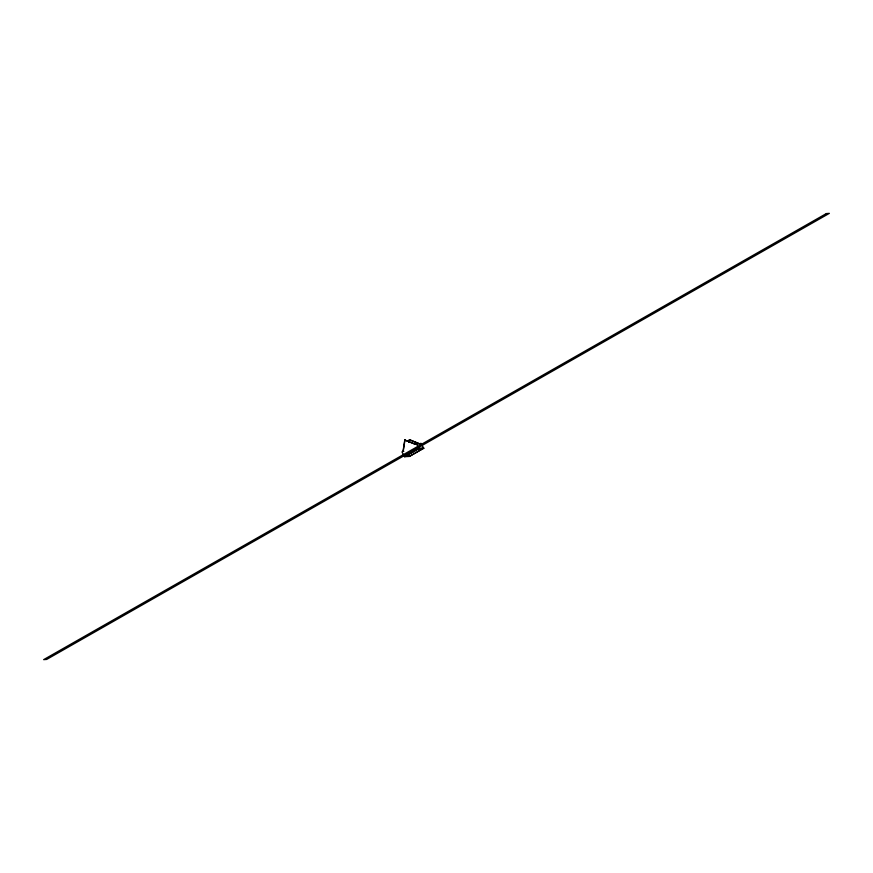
<?xml version="1.0" encoding="UTF-8"?>
<svg xmlns="http://www.w3.org/2000/svg" width="873" height="873" viewBox="0 0 873 873"><rect width="100%" height="100%" fill="white"/><g stroke="black" fill="none" stroke-linecap="round" stroke-linejoin="round"><path stroke-width="1.31" d="M404.603 456.677L409.372 456.448L423.689 448.155L418.975 448.482L404.657 456.786L401.962 451.941L403.042 451.33L404.777 440.025L415.515 444.302M403.206 451.319L404.941 440.014M408.935 442.218L409.481 439.697L420.055 443.986L421.037 443.429L423.743 448.264L409.372 456.448M409.099 442.207L409.481 439.697M404.777 440.025L415.352 444.313L421.037 443.429M415.352 444.313L416.77 444.215M423.743 448.264L419.04 448.591L416.334 443.757M422.597 448.831L418.167 449.038L405.858 456.044L410.234 455.739M403.042 451.33L403.839 451.276M409.317 439.708L419.891 443.997M826.338 213.569L43.65 659.639L46.662 659.431L829.35 213.361L826.338 213.569"/></g></svg>
